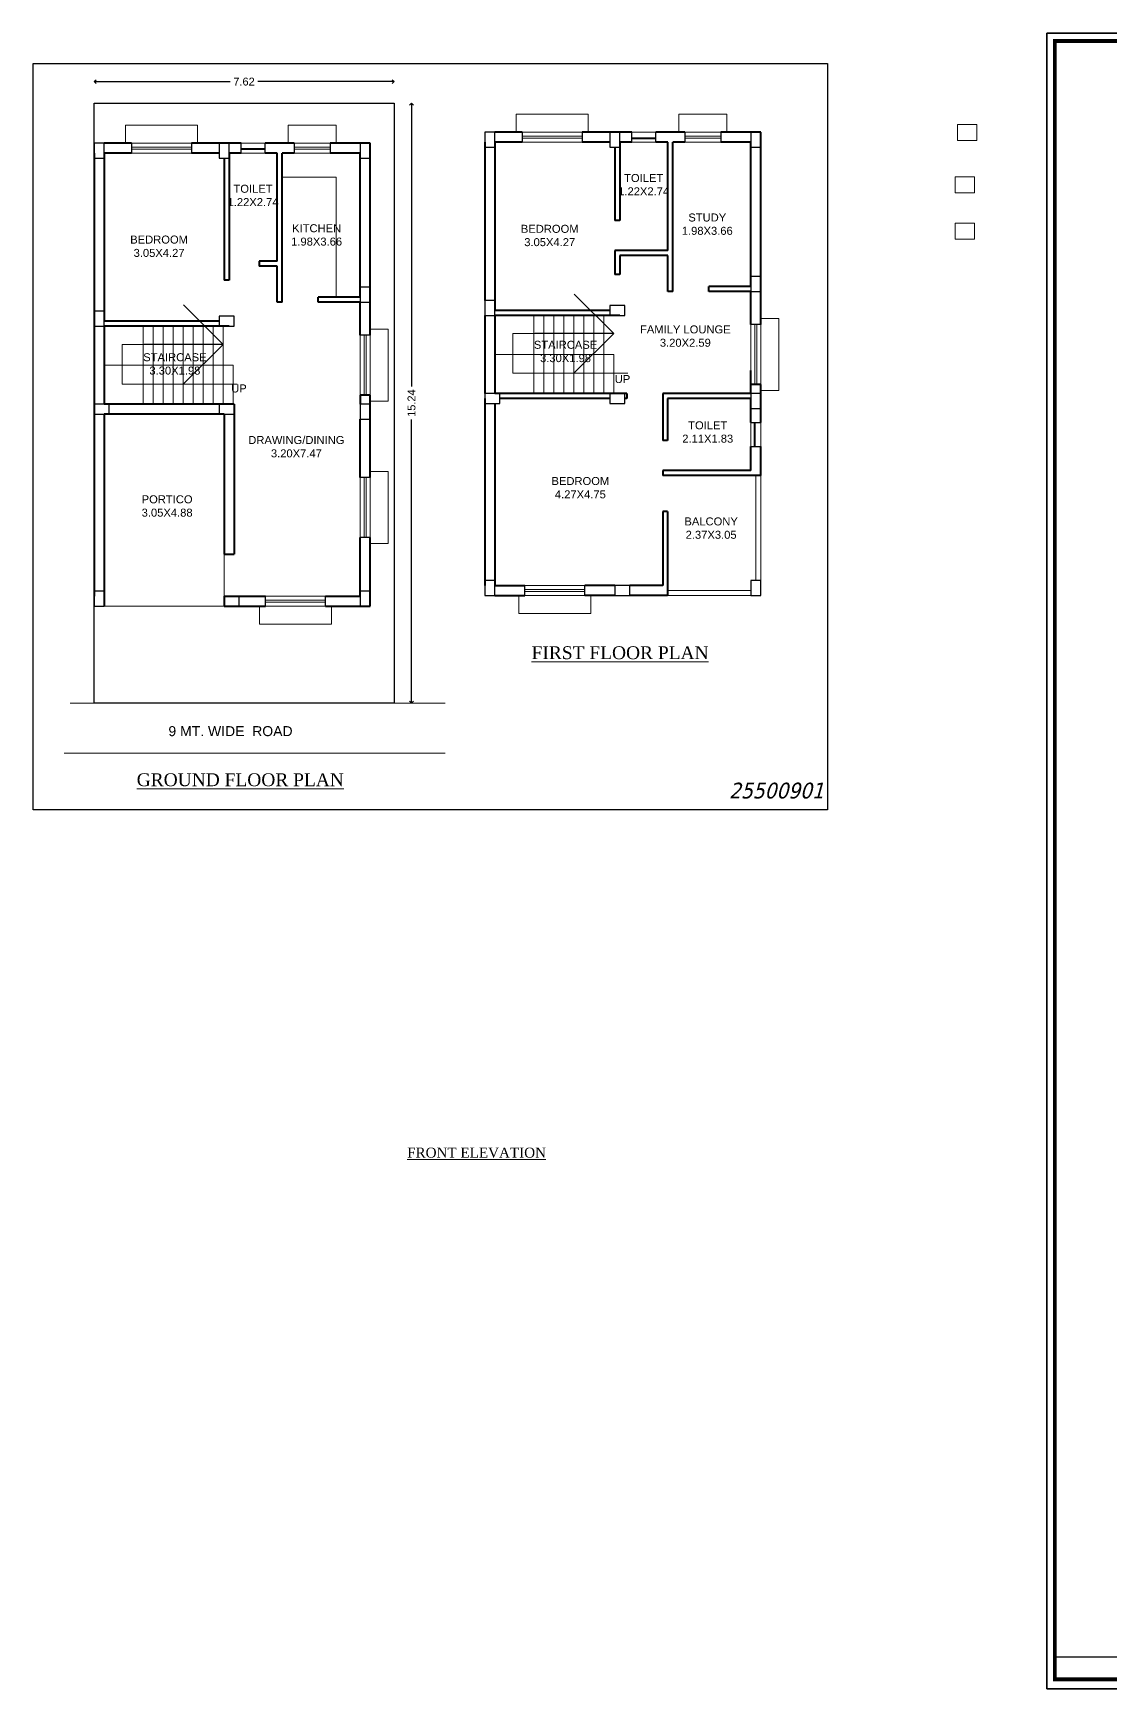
# Model space of a CAD drawing. Header units: metres. Extents: x -9744 to -9320, y 28583 to 28826.
# Drawn here: x -9652.17 to -9624.79, y 28762.61 to 28804.66 of the extents above; entities that cross this region are included whole.
import ezdxf

# ---------------------------------------------------------------- set-up
doc = ezdxf.new("R2010")
doc.units = ezdxf.units.M
doc.header["$PDMODE"] = 34
doc.header["$PDSIZE"] = -15
for name, pattern in [('CENTER2', [1.125, 0.75, -0.125, 0.125, -0.125]), ('CONTINULUS', [0]), ('DASHED', [0])]:
    doc.linetypes.add(name, pattern=pattern)
for name, color, linetype, lineweight in [('BUA TOTAL', 3, 'Continuous', 30), ('Chajja', 23, 'DASHED', 9), ('column', 1, 'Continuous', 25), ('dw text', 94, 'Continuous', 9), ('elevation', 5, 'Continuous', 13), ('FORMAT LINE', 7, 'Continuous', 25), ('PLAN', 7, 'Continuous', 40), ('PLANTATION_TREECOVER', 7, 'Continuous', 0), ('RM TXT', 7, 'Continuous', 20), ('TEXT', 7, 'Continuous', 20), ('WALL', 7, 'Continuous', 25), ('win', 5, 'Continuous', 13)]:
    doc.layers.add(name, color=color, linetype=linetype, lineweight=lineweight)
doc.styles.add('Arial', font='arial.ttf', dxfattribs={"height": 0.2})
doc.styles.get("Standard").update_dxf_attribs({"font": 'arial.ttf', "height": 0.25})
doc.styles.add('style2', font='arial.ttf', dxfattribs={"height": 0.3})
doc.dimstyles.new('Copy of Standard', dxfattribs={"dimtxt": 9, "dimasz": 2, "dimexe": 0.125, "dimexo": 0.125, "dimgap": 0, "dimtad": 0, "dimtoh": 1, "dimdec": 0, "dimlfac": -1, "dimzin": 0, "dimdsep": 46, "dimlunit": 4, "dimtxsty": 'Arial', "dimblk": 'OBLIQUE', "dimcen": 10, "dimse1": 1, "dimse2": 1, "dimclrd": 54, "dimclre": 252, "dimclrt": 256, "dimadec": 8, "dimazin": 0, "dimtfac": 1, "dimtdec": 0, "dimtofl": 0, "dimtmove": 1, "dimatfit": 3, "dimldrblk": 'OPEN90', "dimfxl": 0.125, "dimtolj": 1, "dimtzin": 0, "dimlwd": 0, "dimlwe": -1, "dimarcsym": 0})
doc.dimstyles.new('INT DIM', dxfattribs={"dimtxt": 0.3, "dimasz": 0.1, "dimexe": 0.18, "dimexo": 0.0625, "dimgap": 0.09, "dimtad": 0, "dimzin": 0, "dimdsep": 46, "dimtxsty": 'style2', "dimblk": 'OPEN90', "dimcen": 0.09, "dimse1": 1, "dimse2": 1, "dimclrd": 250, "dimclrt": 256, "dimadec": 0, "dimazin": 0, "dimtfac": 1, "dimtofl": 0, "dimtmove": 0, "dimatfit": 3, "dimfxl": 0.18, "dimtolj": 1, "dimtzin": 0, "dimlwd": -1, "dimarcsym": 0})

# ---------------------------------------------------------------- blocks, each defined once
blk = doc.blocks.new('_Oblique')
at = {"color": 0, "linetype": 'ByBlock', "lineweight": -2}
blk.add_line((-0.5, -0.5), (0.5, 0.5), dxfattribs=at)
blk = doc.blocks.new('_Open90')
at = {"layer": 'PLAN', "color": 0, "lineweight": -2}
for p, q in [((-0.5, 0.5), (0, 0)), ((0, 0), (-1, 0)), ((0, 0), (-0.5, -0.5))]:
    blk.add_line(p, q, dxfattribs=at)
blk = doc.blocks.new('*D36')
at = {"layer": 'BUA TOTAL', "color": 250, "ltscale": 0.05, "transparency": 16777216}
for p, q in [((-9642.555, 28802.785), (-9642.555, 28795.683)), ((-9642.555, 28787.745), (-9642.555, 28794.847))]:
    blk.add_line(p, q, dxfattribs=at)
at = {"layer": 'Defpoints', "color": 0, "linetype": 'CONTINULUS', "ltscale": 0.05, "transparency": 16777216}
for p in [(-9643, 28802.885), (-9643, 28787.645), (-9642.555, 28787.645)]:
    blk.add_point(p, dxfattribs=at)
at = {"layer": 'BUA TOTAL', "color": 250, "linetype": 'CONTINULUS', "ltscale": 0.05, "transparency": 16777216, "xscale": 0.1, "yscale": 0.1, "zscale": 0.1}
for p, rotation in [((-9642.555, 28802.885), 90), ((-9642.555, 28787.645), 270)]:
    blk.add_blockref('_Open90', p, dxfattribs=dict(at, rotation=rotation))
at = {"layer": 'BUA TOTAL', "linetype": 'CONTINULUS', "ltscale": 0.05, "transparency": 16777216, "insert": (-9642.555, 28795.265), "char_height": 0.2, "attachment_point": 5, "rotation": 90, "style": 'Arial', "bg_fill": 3, "box_fill_scale": 1.1, "bg_fill_color": 9, "bg_fill_true_color": 13158600, "bg_fill_transparency": 0}
blk.add_mtext('\\A1;15.24', dxfattribs=at)
blk = doc.blocks.new('*D37')
at = {"layer": 'BUA TOTAL', "color": 250, "ltscale": 0.05, "transparency": 16777216}
for p, q in [((-9650.52, 28803.429), (-9647.158, 28803.429)), ((-9643.1, 28803.429), (-9646.462, 28803.429))]:
    blk.add_line(p, q, dxfattribs=at)
at = {"layer": 'Defpoints', "color": 0, "linetype": 'CONTINULUS', "ltscale": 0.05, "transparency": 16777216}
for p in [(-9650.62, 28803.429), (-9650.62, 28802.885), (-9643, 28802.885)]:
    blk.add_point(p, dxfattribs=at)
at = {"layer": 'BUA TOTAL', "color": 250, "linetype": 'CONTINULUS', "ltscale": 0.05, "transparency": 16777216, "xscale": 0.1, "yscale": 0.1, "zscale": 0.1, "rotation": 180}
blk.add_blockref('_Open90', (-9650.62, 28803.429), dxfattribs=at)
at = {"layer": 'BUA TOTAL', "color": 250, "linetype": 'CONTINULUS', "ltscale": 0.05, "transparency": 16777216, "xscale": 0.1, "yscale": 0.1, "zscale": 0.1}
blk.add_blockref('_Open90', (-9643, 28803.429), dxfattribs=at)
at = {"layer": 'BUA TOTAL', "linetype": 'CONTINULUS', "ltscale": 0.05, "transparency": 16777216, "insert": (-9646.81, 28803.429), "char_height": 0.2, "attachment_point": 5, "style": 'Arial', "bg_fill": 3, "box_fill_scale": 1.1, "bg_fill_color": 9, "bg_fill_true_color": 13158600, "bg_fill_transparency": 0}
blk.add_mtext('\\A1;7.62', dxfattribs=at)

msp = doc.modelspace()

# ---------------------------------------------------------------- linework, layer by layer
at = {"layer": 'BUA TOTAL', "linetype": 'CONTINULUS', "ltscale": 0.05}
msp.add_lwpolyline([(-9626.41399, 28762.61137), (-9626.41399, 28804.66137), (-9567.01399, 28804.66137), (-9567.01399, 28762.61137)], close=True, dxfattribs=at)
at = {"layer": 'Chajja', "ltscale": 20}
for points in [[(-9638.06772, 28802.14192), (-9638.06772, 28802.59912), (-9639.89652, 28802.59912), (-9639.89652, 28802.14192)], [(-9634.54693, 28802.14192), (-9634.54693, 28802.59912), (-9635.76613, 28802.59912), (-9635.76613, 28802.14192)], [(-9647.99094, 28801.86888), (-9647.99094, 28802.32608), (-9649.81974, 28802.32608), (-9649.81974, 28801.86888)], [(-9644.47014, 28801.86888), (-9644.47014, 28802.32608), (-9645.68934, 28802.32608), (-9645.68934, 28801.86888)], [(-9633.68333, 28795.58872), (-9633.22613, 28795.58872), (-9633.22613, 28797.41752), (-9633.68333, 28797.41752)], [(-9639.83302, 28790.38172), (-9639.83302, 28789.92452), (-9638.00422, 28789.92452), (-9638.00422, 28790.38172)], [(-9646.41469, 28790.10868), (-9646.41469, 28789.65148), (-9644.58589, 28789.65148), (-9644.58589, 28790.10868)]]:
    msp.add_lwpolyline(points, dxfattribs=at)
at = {"layer": 'column', "linetype": 'CENTER2', "ltscale": 50}
msp.add_lwpolyline([(-9650.61984, 28802.88488), (-9642.99984, 28802.88488), (-9642.99984, 28787.64488), (-9650.61984, 28787.64488)], close=True, dxfattribs=at)
at = {"layer": 'column'}
for points in [[(-9650.61984, 28801.86888), (-9650.61984, 28801.48788), (-9650.36584, 28801.48788), (-9650.36584, 28801.86888)], [(-9647.44484, 28801.86888), (-9647.44484, 28801.48788), (-9647.19084, 28801.48788), (-9647.19084, 28801.86888)], [(-9643.86054, 28801.86888), (-9643.86054, 28801.48788), (-9643.60654, 28801.48788), (-9643.60654, 28801.86888)], [(-9640.69662, 28802.14192), (-9640.69662, 28801.76092), (-9640.44262, 28801.76092), (-9640.44262, 28802.14192)], [(-9637.52162, 28802.14192), (-9637.52162, 28801.76092), (-9637.26762, 28801.76092), (-9637.26762, 28802.14192)], [(-9633.93733, 28802.14192), (-9633.93733, 28801.76092), (-9633.68333, 28801.76092), (-9633.68333, 28802.14192)], [(-9633.93733, 28798.48432), (-9633.93733, 28798.10332), (-9633.68333, 28798.10332), (-9633.68333, 28798.48432)], [(-9643.86054, 28798.21128), (-9643.86054, 28797.83028), (-9643.60654, 28797.83028), (-9643.60654, 28798.21128)], [(-9650.61984, 28797.60168), (-9650.61984, 28797.22068), (-9650.36584, 28797.22068), (-9650.36584, 28797.60168)], [(-9640.69662, 28797.87472), (-9640.69662, 28797.49372), (-9640.44262, 28797.49372), (-9640.44262, 28797.87472)], [(-9637.52162, 28797.49372), (-9637.14062, 28797.49372), (-9637.14062, 28797.74772), (-9637.52162, 28797.74772)], [(-9647.44484, 28797.22068), (-9647.06384, 28797.22068), (-9647.06384, 28797.47468), (-9647.44484, 28797.47468)], [(-9640.69662, 28795.25852), (-9640.31562, 28795.25852), (-9640.31562, 28795.51252), (-9640.69662, 28795.51252)], [(-9637.52162, 28795.25852), (-9637.14062, 28795.25852), (-9637.14062, 28795.51252), (-9637.52162, 28795.51252)], [(-9633.93733, 28795.51252), (-9633.93733, 28795.13152), (-9633.68333, 28795.13152), (-9633.68333, 28795.51252)], [(-9650.61984, 28794.98548), (-9650.23884, 28794.98548), (-9650.23884, 28795.23948), (-9650.61984, 28795.23948)], [(-9647.44484, 28794.98548), (-9647.06384, 28794.98548), (-9647.06384, 28795.23948), (-9647.44484, 28795.23948)], [(-9643.86054, 28795.23948), (-9643.86054, 28794.85848), (-9643.60654, 28794.85848), (-9643.60654, 28795.23948)], [(-9650.61984, 28790.48968), (-9650.61984, 28790.10868), (-9650.36584, 28790.10868), (-9650.36584, 28790.48968)], [(-9643.86054, 28790.48968), (-9643.86054, 28790.10868), (-9643.60654, 28790.10868), (-9643.60654, 28790.48968)], [(-9640.69662, 28790.76272), (-9640.69662, 28790.38172), (-9640.44262, 28790.38172), (-9640.44262, 28790.76272)], [(-9637.39462, 28790.38172), (-9637.01362, 28790.38172), (-9637.01362, 28790.63572), (-9637.39462, 28790.63572)], [(-9633.93733, 28790.76272), (-9633.93733, 28790.38172), (-9633.68333, 28790.38172), (-9633.68333, 28790.76272)], [(-9647.31784, 28790.10868), (-9646.93684, 28790.10868), (-9646.93684, 28790.36268), (-9647.31784, 28790.36268)]]:
    msp.add_lwpolyline(points, close=True, dxfattribs=at)
at = {"layer": 'elevation', "ltscale": 0.9}
for p, q in [((-9638.22012, 28802.14192), (-9639.74412, 28802.14192)), ((-9638.22012, 28802.04118), (-9639.74412, 28802.04118)), ((-9638.22012, 28801.99038), (-9639.74412, 28801.99038)), ((-9638.22012, 28801.88792), (-9639.74412, 28801.88792)), ((-9634.69933, 28802.14192), (-9635.61373, 28802.14192)), ((-9634.69933, 28802.04118), (-9635.61373, 28802.04118)), ((-9634.69933, 28801.99038), (-9635.61373, 28801.99038)), ((-9634.69933, 28801.88792), (-9635.61373, 28801.88792)), ((-9633.93733, 28795.74112), (-9633.93733, 28797.26512)), ((-9633.83487, 28795.74112), (-9633.83487, 28797.26512)), ((-9633.78407, 28795.74112), (-9633.78407, 28797.26512)), ((-9633.68333, 28795.74112), (-9633.68333, 28797.26512)), ((-9639.68062, 28790.63572), (-9638.15662, 28790.63572)), ((-9639.68062, 28790.53326), (-9638.15662, 28790.53326)), ((-9639.68062, 28790.48246), (-9638.15662, 28790.48246)), ((-9639.68062, 28790.38172), (-9638.15662, 28790.38172)), ((-9651.22654, 28787.64488), (-9641.70453, 28787.64488)), ((-9651.3758, 28786.37698), (-9641.70453, 28786.37698))]:
    msp.add_line(p, q, dxfattribs=at)
at = {"layer": 'FORMAT LINE', "ltscale": 0.1}
msp.add_lwpolyline([(-9626.41399, 28762.61137), (-9567.01399, 28762.61137), (-9567.01399, 28804.66137), (-9626.41399, 28804.66137)], close=True, dxfattribs=at)
at = {"layer": 'FORMAT LINE', "ltscale": 0.1, "const_width": 0.1}
msp.add_lwpolyline([(-9626.21399, 28762.85107), (-9567.21399, 28762.85107), (-9567.21399, 28804.46137), (-9626.21399, 28804.46137)], close=True, dxfattribs=at)
at = {"layer": 'FORMAT LINE', "ltscale": 0.1}
msp.add_lwpolyline([(-9626.21399, 28763.42437), (-9575.96467, 28763.42437)], dxfattribs=at)
at = {"layer": 'PLAN', "ltscale": 10}
for p, q in [((-9649.66734, 28801.86888), (-9650.36584, 28801.86888)), ((-9646.88459, 28801.86888), (-9648.14334, 28801.86888)), ((-9645.53694, 28801.86888), (-9646.27499, 28801.86888)), ((-9643.60654, 28801.86888), (-9644.62254, 28801.86888)), ((-9643.60654, 28796.99208), (-9643.60654, 28801.86888)), ((-9640.69662, 28801.88792), (-9640.69662, 28797.87472)), ((-9639.74412, 28802.14192), (-9640.44262, 28802.14192)), ((-9639.74412, 28801.88792), (-9640.44262, 28801.88792)), ((-9640.44262, 28801.88792), (-9640.44262, 28797.62072)), ((-9636.96138, 28802.14192), (-9638.22012, 28802.14192)), ((-9637.52162, 28801.88792), (-9638.22012, 28801.88792)), ((-9637.39462, 28801.76092), (-9637.39462, 28799.90672)), ((-9636.96138, 28801.88792), (-9637.26762, 28801.88792)), ((-9637.26762, 28801.88792), (-9637.26762, 28799.90672)), ((-9635.61373, 28802.14192), (-9636.35178, 28802.14192)), ((-9636.04553, 28801.88792), (-9636.35178, 28801.88792)), ((-9636.04553, 28799.14472), (-9636.04553, 28801.88792)), ((-9635.91853, 28798.10332), (-9635.91853, 28801.88792)), ((-9635.61373, 28801.88792), (-9635.91853, 28801.88792)), ((-9633.68333, 28802.14192), (-9634.69933, 28802.14192)), ((-9633.93733, 28801.88792), (-9634.69933, 28801.88792)), ((-9633.93733, 28798.23032), (-9633.93733, 28801.88792)), ((-9633.68333, 28797.26512), (-9633.68333, 28802.14192)), ((-9650.61984, 28801.61488), (-9650.61984, 28790.36268)), ((-9649.66734, 28801.61488), (-9650.36584, 28801.61488)), ((-9650.36584, 28801.61488), (-9650.36584, 28797.34768)), ((-9647.44484, 28801.61488), (-9648.14334, 28801.61488)), ((-9647.31784, 28801.48788), (-9647.31784, 28798.38908)), ((-9646.88459, 28801.61488), (-9647.19084, 28801.61488)), ((-9647.19084, 28801.61488), (-9647.19084, 28798.38908)), ((-9645.96874, 28801.61488), (-9646.27499, 28801.61488)), ((-9645.96874, 28798.87168), (-9645.96874, 28801.61488)), ((-9645.84174, 28797.83028), (-9645.84174, 28801.61488)), ((-9645.53694, 28801.61488), (-9645.84174, 28801.61488)), ((-9643.86054, 28801.61488), (-9644.62254, 28801.61488)), ((-9643.86054, 28797.95728), (-9643.86054, 28801.61488)), ((-9637.26762, 28799.90672), (-9637.39462, 28799.90672)), ((-9645.96874, 28798.87168), (-9646.42884, 28798.87168)), ((-9646.42884, 28798.87168), (-9646.42884, 28798.74468)), ((-9636.04553, 28799.14472), (-9637.39462, 28799.14472)), ((-9637.39462, 28799.14472), (-9637.39462, 28798.53512)), ((-9636.04553, 28799.01772), (-9637.26762, 28799.01772)), ((-9637.26762, 28799.01772), (-9637.26762, 28798.53512)), ((-9636.04553, 28798.10332), (-9636.04553, 28799.01772)), ((-9647.19084, 28798.38908), (-9647.31784, 28798.38908)), ((-9645.96874, 28798.74468), (-9646.42884, 28798.74468)), ((-9645.96874, 28797.83028), (-9645.96874, 28798.74468)), ((-9637.26762, 28798.53512), (-9637.39462, 28798.53512)), ((-9644.92734, 28797.83028), (-9644.92734, 28797.95728)), ((-9643.86054, 28797.95728), (-9644.92734, 28797.95728)), ((-9635.91853, 28798.10332), (-9636.04553, 28798.10332)), ((-9635.00413, 28798.10332), (-9635.00413, 28798.23032)), ((-9633.93733, 28798.23032), (-9635.00413, 28798.23032)), ((-9633.93733, 28798.10332), (-9635.00413, 28798.10332)), ((-9633.93733, 28797.26512), (-9633.93733, 28798.10332)), ((-9645.84174, 28797.83028), (-9645.96874, 28797.83028)), ((-9643.86054, 28797.83028), (-9644.92734, 28797.83028)), ((-9643.86054, 28796.99208), (-9643.86054, 28797.83028)), ((-9637.52162, 28797.62072), (-9640.44262, 28797.62072)), ((-9647.44484, 28797.34768), (-9650.36584, 28797.34768)), ((-9647.19084, 28797.22068), (-9650.36584, 28797.22068)), ((-9650.36584, 28797.22068), (-9650.36584, 28795.23948)), ((-9640.69662, 28797.49372), (-9640.69662, 28795.51252)), ((-9637.26762, 28797.49372), (-9640.44262, 28797.49372)), ((-9640.44262, 28797.49372), (-9640.44262, 28795.51252)), ((-9633.93733, 28795.51252), (-9633.93733, 28796.09689)), ((-9643.60654, 28795.46808), (-9643.86054, 28795.46808)), ((-9643.86054, 28795.46808), (-9643.86054, 28795.23948)), ((-9643.60654, 28793.37258), (-9643.60654, 28795.46808)), ((-9637.08982, 28795.51252), (-9640.44262, 28795.51252)), ((-9637.08982, 28795.51252), (-9637.08982, 28795.38552)), ((-9633.93733, 28795.51252), (-9636.17542, 28795.51252)), ((-9636.17542, 28795.51252), (-9636.17542, 28794.31872)), ((-9633.68333, 28795.74112), (-9633.93733, 28795.74112)), ((-9633.68333, 28794.77592), (-9633.68333, 28795.74112)), ((-9647.06384, 28795.23948), (-9650.36584, 28795.23948)), ((-9647.06384, 28795.23948), (-9647.06384, 28791.42948)), ((-9640.69662, 28795.38552), (-9640.69662, 28790.63572)), ((-9640.44262, 28795.25852), (-9640.44262, 28790.63572)), ((-9637.52162, 28795.38552), (-9640.31562, 28795.38552)), ((-9637.08982, 28795.38552), (-9637.14062, 28795.38552)), ((-9633.93733, 28795.38552), (-9636.04842, 28795.38552)), ((-9636.04842, 28795.38552), (-9636.04842, 28794.31872)), ((-9633.93733, 28794.77592), (-9633.93733, 28795.38552)), ((-9647.31784, 28794.98548), (-9650.36584, 28794.98548)), ((-9650.36584, 28794.98548), (-9650.36584, 28790.10868)), ((-9647.31784, 28794.98548), (-9647.31784, 28791.42948)), ((-9643.86054, 28793.37258), (-9643.86054, 28794.85848)), ((-9636.04842, 28794.31872), (-9636.17542, 28794.31872)), ((-9633.93733, 28793.55672), (-9633.93733, 28794.16632)), ((-9633.68333, 28793.42972), (-9633.68333, 28794.16632)), ((-9633.93733, 28793.55672), (-9636.17542, 28793.55672)), ((-9636.17542, 28793.55672), (-9636.17542, 28793.42972)), ((-9633.68333, 28793.42972), (-9636.17542, 28793.42972)), ((-9636.04842, 28792.51532), (-9636.17542, 28792.51532)), ((-9636.17542, 28792.51532), (-9636.17542, 28790.63572)), ((-9636.04842, 28792.51532), (-9636.04842, 28790.38172)), ((-9643.86054, 28790.36268), (-9643.86054, 28791.84858)), ((-9643.60654, 28790.10868), (-9643.60654, 28791.84858)), ((-9647.31784, 28791.42948), (-9647.06384, 28791.42948)), ((-9640.44262, 28790.63572), (-9639.68062, 28790.63572)), ((-9640.44262, 28790.38172), (-9639.68062, 28790.38172)), ((-9637.39462, 28790.63572), (-9638.15662, 28790.63572)), ((-9637.39462, 28790.38172), (-9638.15662, 28790.38172)), ((-9636.17542, 28790.63572), (-9637.01362, 28790.63572)), ((-9636.04842, 28790.38172), (-9637.01362, 28790.38172)), ((-9647.31784, 28790.36268), (-9646.26229, 28790.36268)), ((-9647.31784, 28790.36268), (-9647.31784, 28790.10868)), ((-9647.31784, 28790.10868), (-9646.26229, 28790.10868)), ((-9644.73829, 28790.36268), (-9643.86054, 28790.36268)), ((-9644.73829, 28790.10868), (-9643.60654, 28790.10868))]:
    msp.add_line(p, q, dxfattribs=at)
at = {"layer": 'PLANTATION_TREECOVER', "color": 2, "linetype": 'CONTINULUS', "ltscale": 0.05}
for points in [[(-9628.68651, 28802.33773), (-9628.19116, 28802.33773), (-9628.19116, 28801.93114), (-9628.68651, 28801.93114)], [(-9628.74624, 28801.01285), (-9628.25089, 28801.01285), (-9628.25089, 28800.60627), (-9628.74624, 28800.60627)], [(-9628.74624, 28799.83826), (-9628.25089, 28799.83826), (-9628.25089, 28799.43168), (-9628.74624, 28799.43168)]]:
    msp.add_lwpolyline(points, close=True, dxfattribs=at)
at = {"layer": 'WALL'}
for p, q in [((-9649.66734, 28801.86888), (-9649.66734, 28801.61488)), ((-9648.14334, 28801.86888), (-9648.14334, 28801.61488)), ((-9645.53694, 28801.86888), (-9645.53694, 28801.61488)), ((-9644.62254, 28801.86888), (-9644.62254, 28801.61488)), ((-9639.74412, 28802.14192), (-9639.74412, 28801.88792)), ((-9638.22012, 28802.14192), (-9638.22012, 28801.88792)), ((-9635.61373, 28802.14192), (-9635.61373, 28801.88792)), ((-9634.69933, 28802.14192), (-9634.69933, 28801.88792)), ((-9633.68333, 28797.26512), (-9633.93733, 28797.26512)), ((-9643.60654, 28796.99208), (-9643.86054, 28796.99208)), ((-9643.60654, 28793.37258), (-9643.86054, 28793.37258)), ((-9643.60654, 28791.84858), (-9643.86054, 28791.84858)), ((-9639.68062, 28790.38172), (-9639.68062, 28790.63572)), ((-9638.15662, 28790.38172), (-9638.15662, 28790.63572)), ((-9646.26229, 28790.10868), (-9646.26229, 28790.36268)), ((-9644.73829, 28790.10868), (-9644.73829, 28790.36268))]:
    msp.add_line(p, q, dxfattribs=at)
at = {"layer": 'WALL', "ltscale": 0.5}
for p, q in [((-9646.88459, 28801.61488), (-9646.88459, 28801.86888)), ((-9646.27499, 28801.61488), (-9646.27499, 28801.86888)), ((-9636.96138, 28801.88792), (-9636.96138, 28802.14192)), ((-9636.35178, 28801.88792), (-9636.35178, 28802.14192)), ((-9633.93733, 28794.77592), (-9633.68333, 28794.77592)), ((-9633.93733, 28794.16632), (-9633.68333, 28794.16632))]:
    msp.add_line(p, q, dxfattribs=at)
at = {"layer": 'win'}
for p, q in [((-9648.14334, 28801.86888), (-9649.66734, 28801.86888)), ((-9648.14334, 28801.76814), (-9649.66734, 28801.76814)), ((-9644.62254, 28801.86888), (-9645.53694, 28801.86888)), ((-9644.62254, 28801.76814), (-9645.53694, 28801.76814)), ((-9648.14334, 28801.71734), (-9649.66734, 28801.71734)), ((-9648.14334, 28801.61488), (-9649.66734, 28801.61488)), ((-9644.62254, 28801.71734), (-9645.53694, 28801.71734)), ((-9644.62254, 28801.61488), (-9645.53694, 28801.61488)), ((-9644.47014, 28801.00528), (-9645.84174, 28801.00528)), ((-9644.47014, 28797.95728), (-9644.47014, 28801.00528)), ((-9649.37524, 28797.22068), (-9649.37524, 28795.23948)), ((-9649.12124, 28797.22068), (-9649.12124, 28795.23948)), ((-9648.86724, 28797.22068), (-9648.86724, 28795.23948)), ((-9648.61324, 28797.22068), (-9648.61324, 28795.23948)), ((-9648.35924, 28797.22068), (-9648.35924, 28795.23948)), ((-9648.10524, 28797.22068), (-9648.10524, 28795.23948)), ((-9647.85124, 28797.22068), (-9647.85124, 28795.23948)), ((-9647.59724, 28797.22068), (-9647.59724, 28795.23948)), ((-9647.34324, 28795.23948), (-9647.34324, 28797.22068)), ((-9639.45202, 28795.51252), (-9639.45202, 28797.49372)), ((-9639.19802, 28795.51252), (-9639.19802, 28797.49372)), ((-9638.94402, 28795.51252), (-9638.94402, 28797.49372)), ((-9638.69002, 28795.51252), (-9638.69002, 28797.49372)), ((-9638.43602, 28795.51252), (-9638.43602, 28797.49372)), ((-9638.18202, 28795.51252), (-9638.18202, 28797.49372)), ((-9637.92802, 28795.51252), (-9637.92802, 28797.49372)), ((-9637.67402, 28795.51252), (-9637.67402, 28797.49372)), ((-9643.86054, 28795.46808), (-9643.86054, 28796.99208)), ((-9643.75808, 28795.46808), (-9643.75808, 28796.99208)), ((-9643.70728, 28795.46808), (-9643.70728, 28796.99208)), ((-9643.60654, 28795.46808), (-9643.60654, 28796.99208)), ((-9637.42002, 28796.50312), (-9640.44262, 28796.50312)), ((-9637.42002, 28795.51252), (-9637.42002, 28796.50312)), ((-9647.08924, 28796.23008), (-9650.36584, 28796.23008)), ((-9647.08924, 28795.23948), (-9647.08924, 28796.23008)), ((-9643.86054, 28791.84858), (-9643.86054, 28793.37258)), ((-9643.75808, 28791.84858), (-9643.75808, 28793.37258)), ((-9643.70728, 28791.84858), (-9643.70728, 28793.37258)), ((-9643.60654, 28791.84858), (-9643.60654, 28793.37258)), ((-9633.81033, 28793.42972), (-9633.81033, 28790.76272)), ((-9633.68333, 28793.42972), (-9633.68333, 28790.38172)), ((-9647.31784, 28791.42948), (-9647.31784, 28790.36268)), ((-9633.93733, 28790.50872), (-9636.04842, 28790.50872)), ((-9633.68333, 28790.38172), (-9636.04842, 28790.38172)), ((-9647.31784, 28790.10868), (-9650.36584, 28790.10868)), ((-9646.26229, 28790.36268), (-9644.73829, 28790.36268)), ((-9646.26229, 28790.26022), (-9644.73829, 28790.26022)), ((-9646.26229, 28790.20942), (-9644.73829, 28790.20942)), ((-9646.26229, 28790.10868), (-9644.73829, 28790.10868))]:
    msp.add_line(p, q, dxfattribs=at)
at = {"layer": 'win', "ltscale": 0.5}
for p, q in [((-9646.88459, 28801.86888), (-9646.27499, 28801.86888)), ((-9646.88459, 28801.72918), (-9646.27499, 28801.72918)), ((-9636.96138, 28802.14192), (-9636.35178, 28802.14192)), ((-9636.96138, 28802.00222), (-9636.35178, 28802.00222)), ((-9636.96138, 28801.97682), (-9636.35178, 28801.97682)), ((-9636.96138, 28801.88792), (-9636.35178, 28801.88792)), ((-9646.88459, 28801.70378), (-9646.27499, 28801.70378)), ((-9646.88459, 28801.61488), (-9646.27499, 28801.61488)), ((-9633.93733, 28794.77592), (-9633.93733, 28794.16632)), ((-9633.84843, 28794.77592), (-9633.84843, 28794.16632)), ((-9633.82303, 28794.77592), (-9633.82303, 28794.16632)), ((-9633.68333, 28794.77592), (-9633.68333, 28794.16632))]:
    msp.add_line(p, q, dxfattribs=at)

# ---------------------------------------------------------------- texts
at = {"layer": 'dw text', "linetype": 'CONTINULUS', "ltscale": 0.05, "char_height": 0.4082788, "width": 16.3543008, "attachment_point": 1, "style": 'Arial'}
for s, insert in [('{\\fTimes New Roman|b0|i0|c0|p18;\\H0.8x;\\LFIRST FLOOR PLAN\\P\\H1.25x; }', (-9639.50473, 28789.08956)), ('{\\fTimes New Roman|b0|i0|c0|p18;\\H0.8x;\\L GROUND FLOOR PLAN}', (-9649.65998, 28785.86346))]:
    msp.add_mtext(s, dxfattribs=dict(at, insert=insert))
at = {"layer": 'dw text', "linetype": 'CONTINULUS', "ltscale": 0.05, "insert": (-9634.49011, 28785.62526), "char_height": 0.4001132, "attachment_point": 1, "style": 'Arial'}
msp.add_mtext_dynamic_manual_height_columns('{\\fTahoma|b0|i1|c0|p34;25500901}', width=40.885752, gutter_width=5.10348, heights=[0], dxfattribs=at)
at = {"layer": 'RM TXT', "char_height": 0.2032, "attachment_point": 5, "style": 'Arial'}
for s, insert in [('\\pxqc;TOILET\\P1.22X2.74', (-9636.65793, 28800.81262)), ('\\pxqc;TOILET\\P1.22X2.74', (-9646.58114, 28800.53957)), ('\\pxqc;STUDY\\P1.98X3.66', (-9635.04244, 28799.80808)), ('\\pxqc;KITCHEN\\P1.98X3.66', (-9644.96565, 28799.53504)), ('\\pxqc;BEDROOM\\P3.05X4.27', (-9639.04455, 28799.5204)), ('\\pxqc;BEDROOM\\P3.05X4.27', (-9648.96776, 28799.24736)), ('\\pxqc;FAMILY LOUNGE\\P3.20X2.59', (-9635.59976, 28796.96632)), ('\\pxqc;STAIRCASE\\P3.30X1.98', (-9638.64261, 28796.57556)), ('\\pxqc;STAIRCASE\\P3.30X1.98', (-9648.56582, 28796.25924)), ('\\pxqc;UP', (-9637.19573, 28795.87494)), ('\\pxqc;UP', (-9646.93833, 28795.63627)), ('\\pxqc;TOILET\\P2.11X1.83', (-9635.03024, 28794.5301)), ('\\pxqc;DRAWING/DINING\\P3.20X7.47', (-9645.48016, 28794.15659)), ('\\pxqc;BEDROOM\\P4.27X4.75', (-9638.2663, 28793.1156)), ('\\pxqc;PORTICO\\P3.05X4.88', (-9648.76336, 28792.65137)), ('\\pxqc;BALCONY\\P2.37X3.05', (-9634.9445, 28792.08943))]:
    msp.add_mtext_dynamic_manual_height_columns(s, width=66.9498533, gutter_width=1, heights=[0], dxfattribs=dict(at, insert=insert))
at = {"layer": 'TEXT', "insert": (-9645.57658, 28786.80378, 3.91434), "char_height": 0.254, "width": 8.8756814, "attachment_point": 9}
msp.add_mtext('9 MT. WIDE  ROAD', dxfattribs=at)
at = {"layer": 'TEXT', "insert": (-9642.66624, 28776.09737), "char_height": 0.254, "attachment_point": 7}
msp.add_mtext_dynamic_manual_height_columns('{\\fTimes New Roman|b0|i0|c0|p18;\\LFRONT ELEVATION}', width=382.9577189, gutter_width=654.99074, heights=[37.45489], dxfattribs=at)

# ---------------------------------------------------------------- leaders
at = {"layer": 'PLAN', "ltscale": 10}
for points in [[(-9637.42002, 28797.03028), (-9639.9841, 28797.03028), (-9639.9841, 28796.02118), (-9637.05705, 28796.02118)], [(-9647.34324, 28796.75723), (-9649.90731, 28796.75723), (-9649.90731, 28795.74814), (-9646.98027, 28795.74814)]]:
    msp.add_leader(points, dimstyle='Copy of Standard', override={"dimtxt": 10, "dimgap": 0, "dimtad": 0, "dimtoh": 0, "dimse1": 0, "dimse2": 0, "dimclre": 106, "dimfxl": 0.18}, dxfattribs=at)

# ---------------------------------------------------------------- next in the draw order: dimensions: what is measured, and where the dimension line sits
at = {"layer": 'BUA TOTAL', "linetype": 'CONTINULUS', "ltscale": 0.05}
dim = msp.add_linear_dim(base=(-9642.55477, 28787.64488), p1=(-9642.99984, 28802.88488), p2=(-9642.99984, 28787.64488), angle=90, dimstyle='INT DIM', override={"dimtxt": 0.2, "dimtxsty": 'Arial', "dimfxl": 0.125, "dimtfill": 1, "dimtfillclr": 7, "dimarcsym": 1}, dxfattribs=at)
dim.commit()
dim.dimension.update_dxf_attribs({"geometry": '*D36', "text_midpoint": (-9642.55477, 28795.26488)})

# ---------------------------------------------------------------- next in the draw order: linework, layer by layer
at = {"layer": 'Chajja', "ltscale": 20}
for points in [[(-9643.60654, 28795.31568), (-9643.14934, 28795.31568), (-9643.14934, 28797.14448), (-9643.60654, 28797.14448)], [(-9643.60654, 28791.69618), (-9643.14934, 28791.69618), (-9643.14934, 28793.52498), (-9643.60654, 28793.52498)]]:
    msp.add_lwpolyline(points, dxfattribs=at)

# ---------------------------------------------------------------- next in the draw order: dimensions: what is measured, and where the dimension line sits
at = {"layer": 'BUA TOTAL', "linetype": 'CONTINULUS', "ltscale": 0.05}
dim = msp.add_linear_dim(base=(-9650.61984, 28803.42923), p1=(-9642.99984, 28802.88488), p2=(-9650.61984, 28802.88488), angle=180, dimstyle='INT DIM', override={"dimtxt": 0.2, "dimtxsty": 'Arial', "dimfxl": 0.125, "dimtfill": 1, "dimtfillclr": 7, "dimarcsym": 1}, dxfattribs=at)
dim.commit()
dim.dimension.update_dxf_attribs({"geometry": '*D37', "text_midpoint": (-9646.80984, 28803.42923)})

# ---------------------------------------------------------------- next in the draw order: linework, layer by layer
msp.add_lwpolyline([(-9652.16779, 28803.88593), (-9631.98908, 28803.88593), (-9631.98908, 28784.93594), (-9652.16779, 28784.93594)], close=True)

doc.saveas('drawing.dxf')
